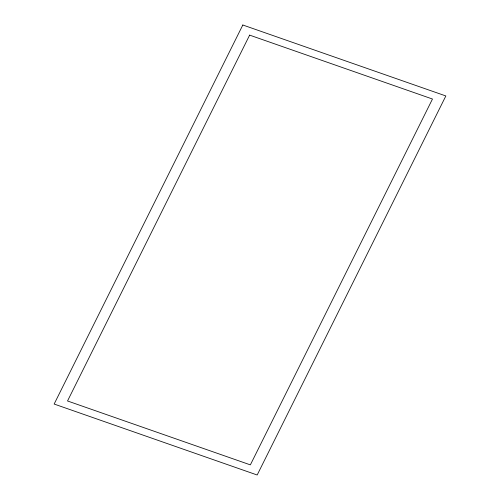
<?xml version="1.0" encoding="UTF-8"?>
<svg xmlns="http://www.w3.org/2000/svg" width="500" height="500" viewBox="0 0 500 500"><rect width="100%" height="100%" fill="white"/><g stroke="black" fill="none" stroke-linecap="round" stroke-linejoin="round"><path stroke-width="0.75" d="M242.825 25L54.15 404.044L257.175 475L445.85 95.956L242.825 25M249.638 35.125L67.525 400.975L250.362 464.875L432.475 99.025L249.638 35.125"/></g></svg>
